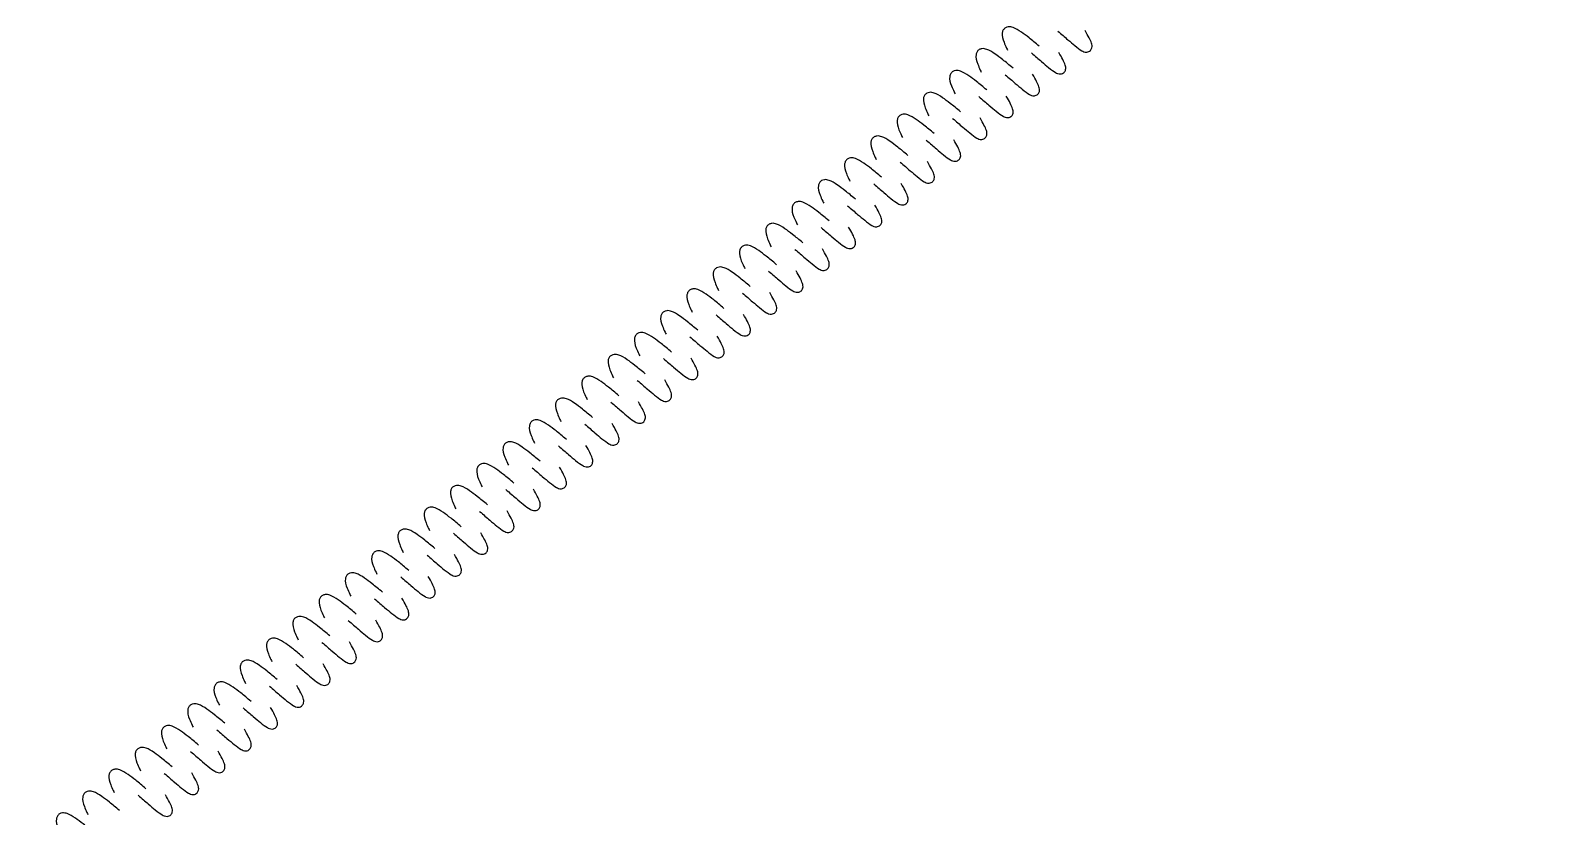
# Model space of a CAD drawing. Header units: millimetres. Extents: x 246416442 to 246896683, y 7418963194 to 7419503218.
# Drawn here: x 246844781 to 246845672, y 7419426439 to 7419426898 of the extents above; entities that cross this region are included whole.
import ezdxf

# ---------------------------------------------------------------- set-up
doc = ezdxf.new("R2010")
doc.units = ezdxf.units.MM
doc.linetypes.add('DASHED2', pattern=[9.525, 6.35, -3.175])
doc.layers.add('L-ST-SHADE-SAIL', color=5, linetype='DASHED2')
doc.layers.add('L-X-E-PLAY', color=9, linetype='Continuous')

# ---------------------------------------------------------------- blocks, each defined once
blk = doc.blocks.new('Double Skyrider - Moduplay')
at = {"layer": 'L-X-E-PLAY', "lineweight": 25}
for points, knots in [([(-132244.1, -685251.33), (-132244.36, -685249.83), (-132244.78, -685247.39), (-132245.58, -685242.78), (-132246.49, -685237.52), (-132247.26, -685234.29), (-132248.11, -685232.22), (-132249.06, -685231.01), (-132250.4, -685230.37), (-132251.83, -685230.25), (-132253.76, -685231.11), (-132254.95, -685233.39), (-132255.72, -685236.36), (-132256.31, -685239.51), (-132256.64, -685241.29)], [0, 0, 0, 0, 0.0804388, 0.15462, 0.2791519, 0.4411707, 0.489208, 0.5440015, 0.5760281, 0.6079632, 0.6645312, 0.7598557, 0.8772531, 1, 1, 1, 1]), ([(-132224.13, -685251.33), (-132224.38, -685249.83), (-132224.81, -685247.39), (-132225.6, -685242.78), (-132226.51, -685237.52), (-132227.28, -685234.29), (-132228.14, -685232.22), (-132229.08, -685231.01), (-132230.42, -685230.37), (-132231.85, -685230.25), (-132233.79, -685231.11), (-132234.97, -685233.39), (-132235.74, -685236.36), (-132236.34, -685239.51), (-132236.66, -685241.29)], [0, 0, 0, 0, 0.080439, 0.15462, 0.279152, 0.441171, 0.489208, 0.544001, 0.576028, 0.607963, 0.664531, 0.759856, 0.877253, 1, 1, 1, 1]), ([(-132204.15, -685251.33), (-132204.41, -685249.83), (-132204.83, -685247.39), (-132205.63, -685242.78), (-132206.53, -685237.52), (-132207.31, -685234.29), (-132208.16, -685232.22), (-132209.1, -685231.01), (-132210.45, -685230.37), (-132211.88, -685230.25), (-132213.81, -685231.11), (-132214.99, -685233.39), (-132215.76, -685236.36), (-132216.36, -685239.51), (-132216.68, -685241.29)], [0, 0, 0, 0, 0.080439, 0.15462, 0.279152, 0.441171, 0.489208, 0.544001, 0.576028, 0.607963, 0.664531, 0.759856, 0.877253, 1, 1, 1, 1]), ([(-132184.17, -685251.33), (-132184.43, -685249.83), (-132184.85, -685247.39), (-132185.65, -685242.78), (-132186.56, -685237.52), (-132187.33, -685234.29), (-132188.18, -685232.22), (-132189.13, -685231.01), (-132190.47, -685230.37), (-132191.9, -685230.25), (-132193.83, -685231.11), (-132195.01, -685233.39), (-132195.79, -685236.36), (-132196.38, -685239.51), (-132196.7, -685241.29)], [0, 0, 0, 0, 0.0804388, 0.15462, 0.2791519, 0.4411707, 0.489208, 0.5440015, 0.5760281, 0.6079632, 0.6645312, 0.7598557, 0.8772531, 1, 1, 1, 1]), ([(-132164.19, -685251.33), (-132164.45, -685249.83), (-132164.87, -685247.39), (-132165.67, -685242.78), (-132166.58, -685237.52), (-132167.35, -685234.29), (-132168.2, -685232.22), (-132169.15, -685231.01), (-132170.49, -685230.37), (-132171.92, -685230.25), (-132173.86, -685231.11), (-132175.04, -685233.39), (-132175.81, -685236.36), (-132176.41, -685239.51), (-132176.73, -685241.29)], [0, 0, 0, 0, 0.0804388, 0.15462, 0.2791519, 0.4411707, 0.489208, 0.5440015, 0.5760281, 0.6079632, 0.6645312, 0.7598557, 0.8772531, 1, 1, 1, 1]), ([(-132144.22, -685251.33), (-132144.48, -685249.83), (-132144.9, -685247.39), (-132145.7, -685242.78), (-132146.6, -685237.52), (-132147.38, -685234.29), (-132148.23, -685232.22), (-132149.17, -685231.01), (-132150.52, -685230.37), (-132151.94, -685230.25), (-132153.88, -685231.11), (-132155.06, -685233.39), (-132155.83, -685236.36), (-132156.43, -685239.51), (-132156.75, -685241.29)], [0, 0, 0, 0, 0.0804388, 0.15462, 0.2791519, 0.4411707, 0.489208, 0.5440015, 0.5760281, 0.6079632, 0.6645312, 0.7598557, 0.8772531, 1, 1, 1, 1]), ([(-132124.24, -685251.33), (-132124.5, -685249.83), (-132124.92, -685247.39), (-132125.72, -685242.78), (-132126.63, -685237.52), (-132127.4, -685234.29), (-132128.25, -685232.22), (-132129.2, -685231.01), (-132130.54, -685230.37), (-132131.97, -685230.25), (-132133.9, -685231.11), (-132135.08, -685233.39), (-132135.86, -685236.36), (-132136.45, -685239.51), (-132136.77, -685241.29)], [0, 0, 0, 0, 0.080439, 0.15462, 0.279152, 0.441171, 0.489208, 0.544001, 0.576028, 0.607963, 0.664531, 0.759856, 0.877253, 1, 1, 1, 1]), ([(-132104.26, -685251.33), (-132104.52, -685249.83), (-132104.94, -685247.39), (-132105.74, -685242.78), (-132106.65, -685237.52), (-132107.42, -685234.29), (-132108.27, -685232.22), (-132109.22, -685231.01), (-132110.56, -685230.37), (-132111.99, -685230.25), (-132113.92, -685231.11), (-132115.11, -685233.39), (-132115.88, -685236.36), (-132116.47, -685239.51), (-132116.8, -685241.29)], [0, 0, 0, 0, 0.080439, 0.15462, 0.279152, 0.441171, 0.489208, 0.544001, 0.576028, 0.607963, 0.664531, 0.759856, 0.877253, 1, 1, 1, 1]), ([(-132084.29, -685251.33), (-132084.54, -685249.83), (-132084.96, -685247.39), (-132085.76, -685242.78), (-132086.67, -685237.52), (-132087.44, -685234.29), (-132088.3, -685232.22), (-132089.24, -685231.01), (-132090.58, -685230.37), (-132092.01, -685230.25), (-132093.95, -685231.11), (-132095.13, -685233.39), (-132095.9, -685236.36), (-132096.5, -685239.51), (-132096.82, -685241.29)], [0, 0, 0, 0, 0.0804388, 0.15462, 0.2791519, 0.4411707, 0.489208, 0.5440015, 0.5760281, 0.6079632, 0.6645312, 0.7598557, 0.8772531, 1, 1, 1, 1]), ([(-132064.31, -685251.33), (-132064.57, -685249.83), (-132064.99, -685247.39), (-132065.79, -685242.78), (-132066.69, -685237.52), (-132067.47, -685234.29), (-132068.32, -685232.22), (-132069.26, -685231.01), (-132070.61, -685230.37), (-132072.04, -685230.25), (-132073.97, -685231.11), (-132075.15, -685233.39), (-132075.92, -685236.36), (-132076.52, -685239.51), (-132076.84, -685241.29)], [0, 0, 0, 0, 0.080439, 0.15462, 0.279152, 0.441171, 0.489208, 0.544001, 0.576028, 0.607963, 0.664531, 0.759856, 0.877253, 1, 1, 1, 1]), ([(-132044.33, -685251.33), (-132044.59, -685249.83), (-132045.01, -685247.39), (-132045.81, -685242.78), (-132046.72, -685237.52), (-132047.49, -685234.29), (-132048.34, -685232.22), (-132049.29, -685231.01), (-132050.63, -685230.37), (-132052.06, -685230.25), (-132053.99, -685231.11), (-132055.17, -685233.39), (-132055.95, -685236.36), (-132056.54, -685239.51), (-132056.86, -685241.29)], [0, 0, 0, 0, 0.080439, 0.15462, 0.279152, 0.441171, 0.489208, 0.544001, 0.576028, 0.607963, 0.664531, 0.759856, 0.877253, 1, 1, 1, 1]), ([(-132024.35, -685251.33), (-132024.61, -685249.83), (-132025.03, -685247.39), (-132025.83, -685242.78), (-132026.74, -685237.52), (-132027.51, -685234.29), (-132028.36, -685232.22), (-132029.31, -685231.01), (-132030.65, -685230.37), (-132032.08, -685230.25), (-132034.01, -685231.11), (-132035.2, -685233.39), (-132035.97, -685236.36), (-132036.57, -685239.51), (-132036.89, -685241.29)], [0, 0, 0, 0, 0.080439, 0.15462, 0.279152, 0.441171, 0.489208, 0.544001, 0.576028, 0.607963, 0.664531, 0.759856, 0.877253, 1, 1, 1, 1]), ([(-132004.38, -685251.33), (-132004.64, -685249.83), (-132005.06, -685247.39), (-132005.86, -685242.78), (-132006.76, -685237.52), (-132007.53, -685234.29), (-132008.39, -685232.22), (-132009.33, -685231.01), (-132010.67, -685230.37), (-132012.1, -685230.25), (-132014.04, -685231.11), (-132015.22, -685233.39), (-132015.99, -685236.36), (-132016.59, -685239.51), (-132016.91, -685241.29)], [0, 0, 0, 0, 0.080439, 0.15462, 0.279152, 0.441171, 0.489208, 0.544001, 0.576028, 0.607963, 0.664531, 0.759856, 0.877253, 1, 1, 1, 1]), ([(-131984.4, -685251.33), (-131984.66, -685249.83), (-131985.08, -685247.39), (-131985.88, -685242.78), (-131986.79, -685237.52), (-131987.56, -685234.29), (-131988.41, -685232.22), (-131989.36, -685231.01), (-131990.7, -685230.37), (-131992.13, -685230.25), (-131994.06, -685231.11), (-131995.24, -685233.39), (-131996.02, -685236.36), (-131996.61, -685239.51), (-131996.93, -685241.29)], [0, 0, 0, 0, 0.0804388, 0.15462, 0.2791519, 0.4411707, 0.489208, 0.5440015, 0.5760281, 0.6079632, 0.6645312, 0.7598557, 0.8772531, 1, 1, 1, 1]), ([(-131964.42, -685251.33), (-131964.68, -685249.83), (-131965.1, -685247.39), (-131965.9, -685242.78), (-131966.81, -685237.52), (-131967.58, -685234.29), (-131968.43, -685232.22), (-131969.38, -685231.01), (-131970.72, -685230.37), (-131972.15, -685230.25), (-131974.08, -685231.11), (-131975.27, -685233.39), (-131976.04, -685236.36), (-131976.63, -685239.51), (-131976.95, -685241.29)], [0, 0, 0, 0, 0.080439, 0.15462, 0.279152, 0.441171, 0.489208, 0.544001, 0.576028, 0.607963, 0.664531, 0.759856, 0.877253, 1, 1, 1, 1]), ([(-131944.45, -685251.33), (-131944.7, -685249.83), (-131945.12, -685247.39), (-131945.92, -685242.78), (-131946.83, -685237.52), (-131947.6, -685234.29), (-131948.45, -685232.22), (-131949.4, -685231.01), (-131950.74, -685230.37), (-131952.17, -685230.25), (-131954.11, -685231.11), (-131955.29, -685233.39), (-131956.06, -685236.36), (-131956.66, -685239.51), (-131956.98, -685241.29)], [0, 0, 0, 0, 0.080439, 0.15462, 0.279152, 0.441171, 0.489208, 0.544001, 0.576028, 0.607963, 0.664531, 0.759856, 0.877253, 1, 1, 1, 1]), ([(-131924.47, -685251.33), (-131924.73, -685249.83), (-131925.15, -685247.39), (-131925.95, -685242.78), (-131926.85, -685237.52), (-131927.63, -685234.29), (-131928.48, -685232.22), (-131929.42, -685231.01), (-131930.77, -685230.37), (-131932.19, -685230.25), (-131934.13, -685231.11), (-131935.31, -685233.39), (-131936.08, -685236.36), (-131936.68, -685239.51), (-131937, -685241.29)], [0, 0, 0, 0, 0.080439, 0.15462, 0.279152, 0.441171, 0.489208, 0.544001, 0.576028, 0.607963, 0.664531, 0.759856, 0.877253, 1, 1, 1, 1]), ([(-131904.49, -685251.33), (-131904.75, -685249.83), (-131905.17, -685247.39), (-131905.97, -685242.78), (-131906.88, -685237.52), (-131907.65, -685234.29), (-131908.5, -685232.22), (-131909.45, -685231.01), (-131910.79, -685230.37), (-131912.22, -685230.25), (-131914.15, -685231.11), (-131915.33, -685233.39), (-131916.11, -685236.36), (-131916.7, -685239.51), (-131917.02, -685241.29)], [0, 0, 0, 0, 0.080439, 0.15462, 0.279152, 0.441171, 0.489208, 0.544001, 0.576028, 0.607963, 0.664531, 0.759856, 0.877253, 1, 1, 1, 1]), ([(-131884.51, -685251.33), (-131884.77, -685249.83), (-131885.19, -685247.39), (-131885.99, -685242.78), (-131886.9, -685237.52), (-131887.67, -685234.29), (-131888.52, -685232.22), (-131889.47, -685231.01), (-131890.81, -685230.37), (-131892.24, -685230.25), (-131894.17, -685231.11), (-131895.36, -685233.39), (-131896.13, -685236.36), (-131896.73, -685239.51), (-131897.05, -685241.29)], [0, 0, 0, 0, 0.080439, 0.15462, 0.279152, 0.441171, 0.489208, 0.544001, 0.576028, 0.607963, 0.664531, 0.759856, 0.877253, 1, 1, 1, 1]), ([(-131864.54, -685251.33), (-131864.79, -685249.83), (-131865.22, -685247.39), (-131866.02, -685242.78), (-131866.92, -685237.52), (-131867.69, -685234.29), (-131868.55, -685232.22), (-131869.49, -685231.01), (-131870.83, -685230.37), (-131872.26, -685230.25), (-131874.2, -685231.11), (-131875.38, -685233.39), (-131876.15, -685236.36), (-131876.75, -685239.51), (-131877.07, -685241.29)], [0, 0, 0, 0, 0.080439, 0.15462, 0.279152, 0.441171, 0.489208, 0.544001, 0.576028, 0.607963, 0.664531, 0.759856, 0.877253, 1, 1, 1, 1]), ([(-131844.56, -685251.33), (-131844.82, -685249.83), (-131845.24, -685247.39), (-131846.04, -685242.78), (-131846.95, -685237.52), (-131847.72, -685234.29), (-131848.57, -685232.22), (-131849.52, -685231.01), (-131850.86, -685230.37), (-131852.29, -685230.25), (-131854.22, -685231.11), (-131855.4, -685233.39), (-131856.17, -685236.36), (-131856.77, -685239.51), (-131857.09, -685241.29)], [0, 0, 0, 0, 0.080439, 0.15462, 0.279152, 0.441171, 0.489208, 0.544001, 0.576028, 0.607963, 0.664531, 0.759856, 0.877253, 1, 1, 1, 1]), ([(-131824.58, -685251.33), (-131824.84, -685249.83), (-131825.26, -685247.39), (-131826.06, -685242.78), (-131826.97, -685237.52), (-131827.74, -685234.29), (-131828.59, -685232.22), (-131829.54, -685231.01), (-131830.88, -685230.37), (-131832.31, -685230.25), (-131834.24, -685231.11), (-131835.43, -685233.39), (-131836.2, -685236.36), (-131836.79, -685239.51), (-131837.11, -685241.29)], [0, 0, 0, 0, 0.080439, 0.15462, 0.279152, 0.441171, 0.489208, 0.544001, 0.576028, 0.607963, 0.664531, 0.759856, 0.877253, 1, 1, 1, 1]), ([(-131804.61, -685251.33), (-131804.86, -685249.83), (-131805.28, -685247.39), (-131806.08, -685242.78), (-131806.99, -685237.52), (-131807.76, -685234.29), (-131808.61, -685232.22), (-131809.56, -685231.01), (-131810.9, -685230.37), (-131812.33, -685230.25), (-131814.27, -685231.11), (-131815.45, -685233.39), (-131816.22, -685236.36), (-131816.82, -685239.51), (-131817.14, -685241.29)], [0, 0, 0, 0, 0.080439, 0.15462, 0.279152, 0.441171, 0.489208, 0.544001, 0.576028, 0.607963, 0.664531, 0.759856, 0.877253, 1, 1, 1, 1]), ([(-131784.63, -685251.33), (-131784.89, -685249.83), (-131785.31, -685247.39), (-131786.11, -685242.78), (-131787.01, -685237.52), (-131787.79, -685234.29), (-131788.64, -685232.22), (-131789.58, -685231.01), (-131790.93, -685230.37), (-131792.35, -685230.25), (-131794.29, -685231.11), (-131795.47, -685233.39), (-131796.24, -685236.36), (-131796.84, -685239.51), (-131797.16, -685241.29)], [0, 0, 0, 0, 0.080439, 0.15462, 0.279152, 0.441171, 0.489208, 0.544001, 0.576028, 0.607963, 0.664531, 0.759856, 0.877253, 1, 1, 1, 1]), ([(-131764.65, -685251.33), (-131764.91, -685249.83), (-131765.33, -685247.39), (-131766.13, -685242.78), (-131767.04, -685237.52), (-131767.81, -685234.29), (-131768.66, -685232.22), (-131769.61, -685231.01), (-131770.95, -685230.37), (-131772.38, -685230.25), (-131774.31, -685231.11), (-131775.49, -685233.39), (-131776.27, -685236.36), (-131776.86, -685239.51), (-131777.18, -685241.29)], [0, 0, 0, 0, 0.080439, 0.15462, 0.279152, 0.441171, 0.489208, 0.544001, 0.576028, 0.607963, 0.664531, 0.759856, 0.877253, 1, 1, 1, 1]), ([(-131744.67, -685251.33), (-131744.93, -685249.83), (-131745.35, -685247.39), (-131746.15, -685242.78), (-131747.06, -685237.52), (-131747.83, -685234.29), (-131748.68, -685232.22), (-131749.63, -685231.01), (-131750.97, -685230.37), (-131752.4, -685230.25), (-131754.33, -685231.11), (-131755.52, -685233.39), (-131756.29, -685236.36), (-131756.88, -685239.51), (-131757.21, -685241.29)], [0, 0, 0, 0, 0.0804388, 0.15462, 0.2791519, 0.4411707, 0.489208, 0.5440015, 0.5760281, 0.6079632, 0.6645312, 0.7598557, 0.8772531, 1, 1, 1, 1]), ([(-131724.7, -685251.33), (-131724.95, -685249.83), (-131725.38, -685247.39), (-131726.17, -685242.78), (-131727.08, -685237.52), (-131727.85, -685234.29), (-131728.71, -685232.22), (-131729.65, -685231.01), (-131730.99, -685230.37), (-131732.42, -685230.25), (-131734.36, -685231.11), (-131735.54, -685233.39), (-131736.31, -685236.36), (-131736.91, -685239.51), (-131737.23, -685241.29)], [0, 0, 0, 0, 0.0804388, 0.15462, 0.2791519, 0.4411707, 0.489208, 0.5440015, 0.5760281, 0.6079632, 0.6645312, 0.7598557, 0.8772531, 1, 1, 1, 1]), ([(-131704.72, -685251.33), (-131704.98, -685249.83), (-131705.4, -685247.39), (-131706.2, -685242.78), (-131707.1, -685237.52), (-131707.88, -685234.29), (-131708.73, -685232.22), (-131709.67, -685231.01), (-131711.02, -685230.37), (-131712.45, -685230.25), (-131714.38, -685231.11), (-131715.56, -685233.39), (-131716.33, -685236.36), (-131716.93, -685239.51), (-131717.25, -685241.29)], [0, 0, 0, 0, 0.080439, 0.15462, 0.279152, 0.441171, 0.489208, 0.544001, 0.576028, 0.607963, 0.664531, 0.759856, 0.877253, 1, 1, 1, 1]), ([(-131684.74, -685251.33), (-131685, -685249.83), (-131685.42, -685247.39), (-131686.22, -685242.78), (-131687.13, -685237.52), (-131687.9, -685234.29), (-131688.75, -685232.22), (-131689.7, -685231.01), (-131691.04, -685230.37), (-131692.47, -685230.25), (-131694.4, -685231.11), (-131695.58, -685233.39), (-131696.36, -685236.36), (-131696.95, -685239.51), (-131697.27, -685241.29)], [0, 0, 0, 0, 0.080439, 0.15462, 0.279152, 0.441171, 0.489208, 0.544001, 0.576028, 0.607963, 0.664531, 0.759856, 0.877253, 1, 1, 1, 1]), ([(-131664.77, -685251.33), (-131665.02, -685249.83), (-131665.44, -685247.39), (-131666.24, -685242.78), (-131667.15, -685237.52), (-131667.92, -685234.29), (-131668.77, -685232.22), (-131669.72, -685231.01), (-131671.06, -685230.37), (-131672.49, -685230.25), (-131674.43, -685231.11), (-131675.61, -685233.39), (-131676.38, -685236.36), (-131676.98, -685239.51), (-131677.3, -685241.29)], [0, 0, 0, 0, 0.080439, 0.15462, 0.279152, 0.441171, 0.489208, 0.544001, 0.576028, 0.607963, 0.664531, 0.759856, 0.877253, 1, 1, 1, 1]), ([(-131644.79, -685251.33), (-131645.05, -685249.83), (-131645.47, -685247.39), (-131646.27, -685242.78), (-131647.17, -685237.52), (-131647.95, -685234.29), (-131648.8, -685232.22), (-131649.74, -685231.01), (-131651.09, -685230.37), (-131652.51, -685230.25), (-131654.45, -685231.11), (-131655.63, -685233.39), (-131656.4, -685236.36), (-131657, -685239.51), (-131657.32, -685241.29)], [0, 0, 0, 0, 0.080439, 0.15462, 0.279152, 0.441171, 0.489208, 0.544001, 0.576028, 0.607963, 0.664531, 0.759856, 0.877253, 1, 1, 1, 1]), ([(-131624.81, -685251.33), (-131625.07, -685249.83), (-131625.49, -685247.39), (-131626.29, -685242.78), (-131627.2, -685237.52), (-131627.97, -685234.29), (-131628.82, -685232.22), (-131629.77, -685231.01), (-131631.11, -685230.37), (-131632.54, -685230.25), (-131634.47, -685231.11), (-131635.65, -685233.39), (-131636.43, -685236.36), (-131637.02, -685239.51), (-131637.34, -685241.29)], [0, 0, 0, 0, 0.0804388, 0.15462, 0.2791519, 0.4411707, 0.489208, 0.5440015, 0.5760281, 0.6079632, 0.6645312, 0.7598557, 0.8772531, 1, 1, 1, 1]), ([(-131604.83, -685251.33), (-131605.09, -685249.83), (-131605.51, -685247.39), (-131606.31, -685242.78), (-131607.22, -685237.52), (-131607.99, -685234.29), (-131608.84, -685232.22), (-131609.79, -685231.01), (-131611.13, -685230.37), (-131612.56, -685230.25), (-131614.49, -685231.11), (-131615.68, -685233.39), (-131616.45, -685236.36), (-131617.04, -685239.51), (-131617.37, -685241.29)], [0, 0, 0, 0, 0.080439, 0.15462, 0.279152, 0.441171, 0.489208, 0.544001, 0.576028, 0.607963, 0.664531, 0.759856, 0.877253, 1, 1, 1, 1]), ([(-131584.86, -685251.33), (-131585.11, -685249.83), (-131585.53, -685247.39), (-131586.33, -685242.78), (-131587.24, -685237.52), (-131588.01, -685234.29), (-131588.87, -685232.22), (-131589.81, -685231.01), (-131591.15, -685230.37), (-131592.58, -685230.25), (-131594.52, -685231.11), (-131595.7, -685233.39), (-131596.47, -685236.36), (-131597.07, -685239.51), (-131597.39, -685241.29)], [0, 0, 0, 0, 0.0804388, 0.15462, 0.2791519, 0.4411707, 0.489208, 0.5440015, 0.5760281, 0.6079632, 0.6645312, 0.7598557, 0.8772531, 1, 1, 1, 1]), ([(-131564.88, -685251.33), (-131565.14, -685249.83), (-131565.56, -685247.39), (-131566.36, -685242.78), (-131567.26, -685237.52), (-131568.04, -685234.29), (-131568.89, -685232.22), (-131569.83, -685231.01), (-131571.18, -685230.37), (-131572.61, -685230.25), (-131574.54, -685231.11), (-131575.72, -685233.39), (-131576.49, -685236.36), (-131577.09, -685239.51), (-131577.41, -685241.29)], [0, 0, 0, 0, 0.080439, 0.15462, 0.279152, 0.441171, 0.489208, 0.544001, 0.576028, 0.607963, 0.664531, 0.759856, 0.877253, 1, 1, 1, 1]), ([(-131544.9, -685251.33), (-131545.16, -685249.83), (-131545.58, -685247.39), (-131546.38, -685242.78), (-131547.29, -685237.52), (-131548.06, -685234.29), (-131548.91, -685232.22), (-131549.86, -685231.01), (-131551.2, -685230.37), (-131552.63, -685230.25), (-131554.56, -685231.11), (-131555.74, -685233.39), (-131556.52, -685236.36), (-131557.11, -685239.51), (-131557.43, -685241.29)], [0, 0, 0, 0, 0.080439, 0.15462, 0.279152, 0.441171, 0.489208, 0.544001, 0.576028, 0.607963, 0.664531, 0.759856, 0.877253, 1, 1, 1, 1]), ([(-132230.13, -685251.33), (-132229.87, -685252.81), (-132229.44, -685255.23), (-132228.5, -685259.84), (-132227.25, -685265.17), (-132225.83, -685269.09), (-132223.97, -685271.56), (-132221.8, -685272.44), (-132219.96, -685272.24), (-132217.56, -685270.73), (-132216.03, -685267.39), (-132214.95, -685263.63), (-132214.52, -685261.86), (-132214.42, -685261.42)], [0, 0, 0, 0, 0.079069, 0.152162, 0.275296, 0.43682, 0.531631, 0.584274, 0.641545, 0.702525, 0.876498, 0.969875, 1, 1, 1, 1]), ([(-132210.15, -685251.33), (-132209.89, -685252.81), (-132209.46, -685255.23), (-132208.53, -685259.84), (-132207.27, -685265.17), (-132205.85, -685269.09), (-132204, -685271.56), (-132201.82, -685272.44), (-132199.98, -685272.24), (-132197.58, -685270.73), (-132196.06, -685267.39), (-132194.97, -685263.63), (-132194.54, -685261.86), (-132194.44, -685261.42)], [0, 0, 0, 0, 0.079069, 0.152162, 0.275296, 0.43682, 0.531631, 0.584274, 0.641545, 0.702525, 0.876498, 0.969875, 1, 1, 1, 1]), ([(-132190.17, -685251.33), (-132189.91, -685252.81), (-132189.48, -685255.23), (-132188.55, -685259.84), (-132187.3, -685265.17), (-132185.88, -685269.09), (-132184.02, -685271.56), (-132181.85, -685272.44), (-132180, -685272.24), (-132177.6, -685270.73), (-132176.08, -685267.39), (-132175, -685263.63), (-132174.57, -685261.86), (-132174.46, -685261.42)], [0, 0, 0, 0, 0.079069, 0.152162, 0.275296, 0.43682, 0.531631, 0.584274, 0.641545, 0.702525, 0.876498, 0.969875, 1, 1, 1, 1]), ([(-132170.19, -685251.33), (-132169.94, -685252.81), (-132169.51, -685255.23), (-132168.57, -685259.84), (-132167.32, -685265.17), (-132165.9, -685269.09), (-132164.04, -685271.56), (-132161.87, -685272.44), (-132160.03, -685272.24), (-132157.63, -685270.73), (-132156.1, -685267.39), (-132155.02, -685263.63), (-132154.59, -685261.86), (-132154.48, -685261.42)], [0, 0, 0, 0, 0.0790686, 0.1521622, 0.2752956, 0.4368201, 0.5316314, 0.5842744, 0.6415454, 0.7025247, 0.8764978, 0.969875, 1, 1, 1, 1]), ([(-132150.22, -685251.33), (-132149.96, -685252.81), (-132149.53, -685255.23), (-132148.6, -685259.84), (-132147.34, -685265.17), (-132145.92, -685269.09), (-132144.06, -685271.56), (-132141.89, -685272.44), (-132140.05, -685272.24), (-132137.65, -685270.73), (-132136.12, -685267.39), (-132135.04, -685263.63), (-132134.61, -685261.86), (-132134.51, -685261.42)], [0, 0, 0, 0, 0.079069, 0.152162, 0.275296, 0.43682, 0.531631, 0.584274, 0.641545, 0.702525, 0.876498, 0.969875, 1, 1, 1, 1]), ([(-132130.24, -685251.33), (-132129.98, -685252.81), (-132129.55, -685255.23), (-132128.62, -685259.84), (-132127.37, -685265.17), (-132125.95, -685269.09), (-132124.09, -685271.56), (-132121.91, -685272.44), (-132120.07, -685272.24), (-132117.67, -685270.73), (-132116.15, -685267.39), (-132115.07, -685263.63), (-132114.63, -685261.86), (-132114.53, -685261.42)], [0, 0, 0, 0, 0.079069, 0.152162, 0.275296, 0.43682, 0.531631, 0.584274, 0.641545, 0.702525, 0.876498, 0.969875, 1, 1, 1, 1]), ([(-132110.26, -685251.33), (-132110, -685252.81), (-132109.58, -685255.23), (-132108.64, -685259.84), (-132107.39, -685265.17), (-132105.97, -685269.09), (-132104.11, -685271.56), (-132101.94, -685272.44), (-132100.09, -685272.24), (-132097.7, -685270.73), (-132096.17, -685267.39), (-132095.09, -685263.63), (-132094.66, -685261.86), (-132094.55, -685261.42)], [0, 0, 0, 0, 0.079069, 0.152162, 0.275296, 0.43682, 0.531631, 0.584274, 0.641545, 0.702525, 0.876498, 0.969875, 1, 1, 1, 1]), ([(-132090.29, -685251.33), (-132090.03, -685252.81), (-132089.6, -685255.23), (-132088.66, -685259.84), (-132087.41, -685265.17), (-132085.99, -685269.09), (-132084.13, -685271.56), (-132081.96, -685272.44), (-132080.12, -685272.24), (-132077.72, -685270.73), (-132076.19, -685267.39), (-132075.11, -685263.63), (-132074.68, -685261.86), (-132074.58, -685261.42)], [0, 0, 0, 0, 0.079069, 0.152162, 0.275296, 0.43682, 0.531631, 0.584274, 0.641545, 0.702525, 0.876498, 0.969875, 1, 1, 1, 1]), ([(-132070.31, -685251.33), (-132070.05, -685252.81), (-132069.62, -685255.23), (-132068.69, -685259.84), (-132067.43, -685265.17), (-132066.01, -685269.09), (-132064.16, -685271.56), (-132061.98, -685272.44), (-132060.14, -685272.24), (-132057.74, -685270.73), (-132056.22, -685267.39), (-132055.13, -685263.63), (-132054.7, -685261.86), (-132054.6, -685261.42)], [0, 0, 0, 0, 0.079069, 0.152162, 0.275296, 0.43682, 0.531631, 0.584274, 0.641545, 0.702525, 0.876498, 0.969875, 1, 1, 1, 1]), ([(-132050.33, -685251.33), (-132050.07, -685252.81), (-132049.64, -685255.23), (-132048.71, -685259.84), (-132047.46, -685265.17), (-132046.04, -685269.09), (-132044.18, -685271.56), (-132042, -685272.44), (-132040.16, -685272.24), (-132037.76, -685270.73), (-132036.24, -685267.39), (-132035.16, -685263.63), (-132034.73, -685261.86), (-132034.62, -685261.42)], [0, 0, 0, 0, 0.079069, 0.152162, 0.275296, 0.43682, 0.531631, 0.584274, 0.641545, 0.702525, 0.876498, 0.969875, 1, 1, 1, 1]), ([(-132030.35, -685251.33), (-132030.09, -685252.81), (-132029.67, -685255.23), (-132028.73, -685259.84), (-132027.48, -685265.17), (-132026.06, -685269.09), (-132024.2, -685271.56), (-132022.03, -685272.44), (-132020.19, -685272.24), (-132017.79, -685270.73), (-132016.26, -685267.39), (-132015.18, -685263.63), (-132014.75, -685261.86), (-132014.64, -685261.42)], [0, 0, 0, 0, 0.079069, 0.152162, 0.275296, 0.43682, 0.531631, 0.584274, 0.641545, 0.702525, 0.876498, 0.969875, 1, 1, 1, 1]), ([(-132010.38, -685251.33), (-132010.12, -685252.81), (-132009.69, -685255.23), (-132008.75, -685259.84), (-132007.5, -685265.17), (-132006.08, -685269.09), (-132004.22, -685271.56), (-132002.05, -685272.44), (-132000.21, -685272.24), (-131997.81, -685270.73), (-131996.28, -685267.39), (-131995.2, -685263.63), (-131994.77, -685261.86), (-131994.67, -685261.42)], [0, 0, 0, 0, 0.079069, 0.152162, 0.275296, 0.43682, 0.531631, 0.584274, 0.641545, 0.702525, 0.876498, 0.969875, 1, 1, 1, 1]), ([(-131990.4, -685251.33), (-131990.14, -685252.81), (-131989.71, -685255.23), (-131988.78, -685259.84), (-131987.52, -685265.17), (-131986.11, -685269.09), (-131984.25, -685271.56), (-131982.07, -685272.44), (-131980.23, -685272.24), (-131977.83, -685270.73), (-131976.31, -685267.39), (-131975.23, -685263.63), (-131974.79, -685261.86), (-131974.69, -685261.42)], [0, 0, 0, 0, 0.079069, 0.152162, 0.275296, 0.43682, 0.531631, 0.584274, 0.641545, 0.702525, 0.876498, 0.969875, 1, 1, 1, 1]), ([(-131970.42, -685251.33), (-131970.16, -685252.81), (-131969.74, -685255.23), (-131968.8, -685259.84), (-131967.55, -685265.17), (-131966.13, -685269.09), (-131964.27, -685271.56), (-131962.1, -685272.44), (-131960.25, -685272.24), (-131957.86, -685270.73), (-131956.33, -685267.39), (-131955.25, -685263.63), (-131954.82, -685261.86), (-131954.71, -685261.42)], [0, 0, 0, 0, 0.0790686, 0.1521622, 0.2752956, 0.4368201, 0.5316314, 0.5842744, 0.6415454, 0.7025247, 0.8764978, 0.969875, 1, 1, 1, 1]), ([(-131950.45, -685251.33), (-131950.19, -685252.81), (-131949.76, -685255.23), (-131948.82, -685259.84), (-131947.57, -685265.17), (-131946.15, -685269.09), (-131944.29, -685271.56), (-131942.12, -685272.44), (-131940.28, -685272.24), (-131937.88, -685270.73), (-131936.35, -685267.39), (-131935.27, -685263.63), (-131934.84, -685261.86), (-131934.74, -685261.42)], [0, 0, 0, 0, 0.0790686, 0.1521622, 0.2752956, 0.4368201, 0.5316314, 0.5842744, 0.6415454, 0.7025247, 0.8764978, 0.969875, 1, 1, 1, 1]), ([(-131930.47, -685251.33), (-131930.21, -685252.81), (-131929.78, -685255.23), (-131928.85, -685259.84), (-131927.59, -685265.17), (-131926.17, -685269.09), (-131924.31, -685271.56), (-131922.14, -685272.44), (-131920.3, -685272.24), (-131917.9, -685270.73), (-131916.37, -685267.39), (-131915.29, -685263.63), (-131914.86, -685261.86), (-131914.76, -685261.42)], [0, 0, 0, 0, 0.079069, 0.152162, 0.275296, 0.43682, 0.531631, 0.584274, 0.641545, 0.702525, 0.876498, 0.969875, 1, 1, 1, 1]), ([(-131910.49, -685251.33), (-131910.23, -685252.81), (-131909.8, -685255.23), (-131908.87, -685259.84), (-131907.62, -685265.17), (-131906.2, -685269.09), (-131904.34, -685271.56), (-131902.16, -685272.44), (-131900.32, -685272.24), (-131897.92, -685270.73), (-131896.4, -685267.39), (-131895.32, -685263.63), (-131894.89, -685261.86), (-131894.78, -685261.42)], [0, 0, 0, 0, 0.079069, 0.152162, 0.275296, 0.43682, 0.531631, 0.584274, 0.641545, 0.702525, 0.876498, 0.969875, 1, 1, 1, 1]), ([(-131890.51, -685251.33), (-131890.25, -685252.81), (-131889.83, -685255.23), (-131888.89, -685259.84), (-131887.64, -685265.17), (-131886.22, -685269.09), (-131884.36, -685271.56), (-131882.19, -685272.44), (-131880.35, -685272.24), (-131877.95, -685270.73), (-131876.42, -685267.39), (-131875.34, -685263.63), (-131874.91, -685261.86), (-131874.8, -685261.42)], [0, 0, 0, 0, 0.079069, 0.152162, 0.275296, 0.43682, 0.531631, 0.584274, 0.641545, 0.702525, 0.876498, 0.969875, 1, 1, 1, 1]), ([(-131870.54, -685251.33), (-131870.28, -685252.81), (-131869.85, -685255.23), (-131868.91, -685259.84), (-131867.66, -685265.17), (-131866.24, -685269.09), (-131864.38, -685271.56), (-131862.21, -685272.44), (-131860.37, -685272.24), (-131857.97, -685270.73), (-131856.44, -685267.39), (-131855.36, -685263.63), (-131854.93, -685261.86), (-131854.83, -685261.42)], [0, 0, 0, 0, 0.0790686, 0.1521622, 0.2752956, 0.4368201, 0.5316314, 0.5842744, 0.6415454, 0.7025247, 0.8764978, 0.969875, 1, 1, 1, 1]), ([(-131850.56, -685251.33), (-131850.3, -685252.81), (-131849.87, -685255.23), (-131848.94, -685259.84), (-131847.68, -685265.17), (-131846.27, -685269.09), (-131844.41, -685271.56), (-131842.23, -685272.44), (-131840.39, -685272.24), (-131837.99, -685270.73), (-131836.47, -685267.39), (-131835.39, -685263.63), (-131834.95, -685261.86), (-131834.85, -685261.42)], [0, 0, 0, 0, 0.0790686, 0.1521622, 0.2752956, 0.4368201, 0.5316314, 0.5842744, 0.6415454, 0.7025247, 0.8764978, 0.969875, 1, 1, 1, 1]), ([(-131830.58, -685251.33), (-131830.32, -685252.81), (-131829.9, -685255.23), (-131828.96, -685259.84), (-131827.71, -685265.17), (-131826.29, -685269.09), (-131824.43, -685271.56), (-131822.26, -685272.44), (-131820.41, -685272.24), (-131818.01, -685270.73), (-131816.49, -685267.39), (-131815.41, -685263.63), (-131814.98, -685261.86), (-131814.87, -685261.42)], [0, 0, 0, 0, 0.079069, 0.152162, 0.275296, 0.43682, 0.531631, 0.584274, 0.641545, 0.702525, 0.876498, 0.969875, 1, 1, 1, 1]), ([(-131810.61, -685251.33), (-131810.35, -685252.81), (-131809.92, -685255.23), (-131808.98, -685259.84), (-131807.73, -685265.17), (-131806.31, -685269.09), (-131804.45, -685271.56), (-131802.28, -685272.44), (-131800.44, -685272.24), (-131798.04, -685270.73), (-131796.51, -685267.39), (-131795.43, -685263.63), (-131795, -685261.86), (-131794.9, -685261.42)], [0, 0, 0, 0, 0.079069, 0.152162, 0.275296, 0.43682, 0.531631, 0.584274, 0.641545, 0.702525, 0.876498, 0.969875, 1, 1, 1, 1]), ([(-131790.63, -685251.33), (-131790.37, -685252.81), (-131789.94, -685255.23), (-131789.01, -685259.84), (-131787.75, -685265.17), (-131786.33, -685269.09), (-131784.47, -685271.56), (-131782.3, -685272.44), (-131780.46, -685272.24), (-131778.06, -685270.73), (-131776.53, -685267.39), (-131775.45, -685263.63), (-131775.02, -685261.86), (-131774.92, -685261.42)], [0, 0, 0, 0, 0.079069, 0.152162, 0.275296, 0.43682, 0.531631, 0.584274, 0.641545, 0.702525, 0.876498, 0.969875, 1, 1, 1, 1]), ([(-131770.65, -685251.33), (-131770.39, -685252.81), (-131769.96, -685255.23), (-131769.03, -685259.84), (-131767.78, -685265.17), (-131766.36, -685269.09), (-131764.5, -685271.56), (-131762.32, -685272.44), (-131760.48, -685272.24), (-131758.08, -685270.73), (-131756.56, -685267.39), (-131755.48, -685263.63), (-131755.05, -685261.86), (-131754.94, -685261.42)], [0, 0, 0, 0, 0.079069, 0.152162, 0.275296, 0.43682, 0.531631, 0.584274, 0.641545, 0.702525, 0.876498, 0.969875, 1, 1, 1, 1]), ([(-131750.67, -685251.33), (-131750.41, -685252.81), (-131749.99, -685255.23), (-131749.05, -685259.84), (-131747.8, -685265.17), (-131746.38, -685269.09), (-131744.52, -685271.56), (-131742.35, -685272.44), (-131740.5, -685272.24), (-131738.11, -685270.73), (-131736.58, -685267.39), (-131735.5, -685263.63), (-131735.07, -685261.86), (-131734.96, -685261.42)], [0, 0, 0, 0, 0.079069, 0.152162, 0.275296, 0.43682, 0.531631, 0.584274, 0.641545, 0.702525, 0.876498, 0.969875, 1, 1, 1, 1]), ([(-131730.7, -685251.33), (-131730.44, -685252.81), (-131730.01, -685255.23), (-131729.07, -685259.84), (-131727.82, -685265.17), (-131726.4, -685269.09), (-131724.54, -685271.56), (-131722.37, -685272.44), (-131720.53, -685272.24), (-131718.13, -685270.73), (-131716.6, -685267.39), (-131715.52, -685263.63), (-131715.09, -685261.86), (-131714.99, -685261.42)], [0, 0, 0, 0, 0.079069, 0.152162, 0.275296, 0.43682, 0.531631, 0.584274, 0.641545, 0.702525, 0.876498, 0.969875, 1, 1, 1, 1]), ([(-131710.72, -685251.33), (-131710.46, -685252.81), (-131710.03, -685255.23), (-131709.1, -685259.84), (-131707.84, -685265.17), (-131706.43, -685269.09), (-131704.57, -685271.56), (-131702.39, -685272.44), (-131700.55, -685272.24), (-131698.15, -685270.73), (-131696.63, -685267.39), (-131695.54, -685263.63), (-131695.11, -685261.86), (-131695.01, -685261.42)], [0, 0, 0, 0, 0.0790686, 0.1521622, 0.2752956, 0.4368201, 0.5316314, 0.5842744, 0.6415454, 0.7025247, 0.8764978, 0.969875, 1, 1, 1, 1]), ([(-131690.74, -685251.33), (-131690.48, -685252.81), (-131690.05, -685255.23), (-131689.12, -685259.84), (-131687.87, -685265.17), (-131686.45, -685269.09), (-131684.59, -685271.56), (-131682.42, -685272.44), (-131680.57, -685272.24), (-131678.17, -685270.73), (-131676.65, -685267.39), (-131675.57, -685263.63), (-131675.14, -685261.86), (-131675.03, -685261.42)], [0, 0, 0, 0, 0.0790686, 0.1521622, 0.2752956, 0.4368201, 0.5316314, 0.5842744, 0.6415454, 0.7025247, 0.8764978, 0.969875, 1, 1, 1, 1]), ([(-131670.76, -685251.33), (-131670.51, -685252.81), (-131670.08, -685255.23), (-131669.14, -685259.84), (-131667.89, -685265.17), (-131666.47, -685269.09), (-131664.61, -685271.56), (-131662.44, -685272.44), (-131660.6, -685272.24), (-131658.2, -685270.73), (-131656.67, -685267.39), (-131655.59, -685263.63), (-131655.16, -685261.86), (-131655.05, -685261.42)], [0, 0, 0, 0, 0.079069, 0.152162, 0.275296, 0.43682, 0.531631, 0.584274, 0.641545, 0.702525, 0.876498, 0.969875, 1, 1, 1, 1]), ([(-131650.79, -685251.33), (-131650.53, -685252.81), (-131650.1, -685255.23), (-131649.17, -685259.84), (-131647.91, -685265.17), (-131646.49, -685269.09), (-131644.63, -685271.56), (-131642.46, -685272.44), (-131640.62, -685272.24), (-131638.22, -685270.73), (-131636.69, -685267.39), (-131635.61, -685263.63), (-131635.18, -685261.86), (-131635.08, -685261.42)], [0, 0, 0, 0, 0.079069, 0.152162, 0.275296, 0.43682, 0.531631, 0.584274, 0.641545, 0.702525, 0.876498, 0.969875, 1, 1, 1, 1]), ([(-131630.81, -685251.33), (-131630.55, -685252.81), (-131630.12, -685255.23), (-131629.19, -685259.84), (-131627.94, -685265.17), (-131626.52, -685269.09), (-131624.66, -685271.56), (-131622.48, -685272.44), (-131620.64, -685272.24), (-131618.24, -685270.73), (-131616.72, -685267.39), (-131615.64, -685263.63), (-131615.2, -685261.86), (-131615.1, -685261.42)], [0, 0, 0, 0, 0.079069, 0.152162, 0.275296, 0.43682, 0.531631, 0.584274, 0.641545, 0.702525, 0.876498, 0.969875, 1, 1, 1, 1]), ([(-131610.83, -685251.33), (-131610.57, -685252.81), (-131610.15, -685255.23), (-131609.21, -685259.84), (-131607.96, -685265.17), (-131606.54, -685269.09), (-131604.68, -685271.56), (-131602.51, -685272.44), (-131600.66, -685272.24), (-131598.27, -685270.73), (-131596.74, -685267.39), (-131595.66, -685263.63), (-131595.23, -685261.86), (-131595.12, -685261.42)], [0, 0, 0, 0, 0.079069, 0.152162, 0.275296, 0.43682, 0.531631, 0.584274, 0.641545, 0.702525, 0.876498, 0.969875, 1, 1, 1, 1]), ([(-131590.86, -685251.33), (-131590.6, -685252.81), (-131590.17, -685255.23), (-131589.23, -685259.84), (-131587.98, -685265.17), (-131586.56, -685269.09), (-131584.7, -685271.56), (-131582.53, -685272.44), (-131580.69, -685272.24), (-131578.29, -685270.73), (-131576.76, -685267.39), (-131575.68, -685263.63), (-131575.25, -685261.86), (-131575.15, -685261.42)], [0, 0, 0, 0, 0.079069, 0.152162, 0.275296, 0.43682, 0.531631, 0.584274, 0.641545, 0.702525, 0.876498, 0.969875, 1, 1, 1, 1]), ([(-131570.88, -685251.33), (-131570.62, -685252.81), (-131570.19, -685255.23), (-131569.26, -685259.84), (-131568, -685265.17), (-131566.58, -685269.09), (-131564.73, -685271.56), (-131562.55, -685272.44), (-131560.71, -685272.24), (-131558.31, -685270.73), (-131556.79, -685267.39), (-131555.7, -685263.63), (-131555.27, -685261.86), (-131555.17, -685261.42)], [0, 0, 0, 0, 0.079069, 0.152162, 0.275296, 0.43682, 0.531631, 0.584274, 0.641545, 0.702525, 0.876498, 0.969875, 1, 1, 1, 1]), ([(-131550.9, -685251.33), (-131550.64, -685252.81), (-131550.21, -685255.23), (-131549.28, -685259.84), (-131548.03, -685265.17), (-131546.61, -685269.09), (-131544.75, -685271.56), (-131542.57, -685272.44), (-131540.73, -685272.24), (-131538.33, -685270.73), (-131536.81, -685267.39), (-131535.73, -685263.63), (-131535.3, -685261.86), (-131535.19, -685261.42)], [0, 0, 0, 0, 0.079069, 0.152162, 0.275296, 0.43682, 0.531631, 0.584274, 0.641545, 0.702525, 0.876498, 0.969875, 1, 1, 1, 1]), ([(-131530.92, -685251.33), (-131530.66, -685252.81), (-131530.24, -685255.23), (-131529.3, -685259.84), (-131528.05, -685265.17), (-131526.63, -685269.09), (-131524.77, -685271.56), (-131522.6, -685272.44), (-131520.76, -685272.24), (-131518.36, -685270.73), (-131516.83, -685267.39), (-131515.75, -685263.63), (-131515.32, -685261.86), (-131515.21, -685261.42)], [0, 0, 0, 0, 0.079069, 0.152162, 0.275296, 0.43682, 0.531631, 0.584274, 0.641545, 0.702525, 0.876498, 0.969875, 1, 1, 1, 1]), ([(-131510.95, -685251.33), (-131510.69, -685252.81), (-131510.26, -685255.23), (-131509.32, -685259.84), (-131508.07, -685265.17), (-131506.65, -685269.09), (-131504.79, -685271.56), (-131502.62, -685272.44), (-131500.78, -685272.24), (-131498.38, -685270.73), (-131496.85, -685267.39), (-131495.77, -685263.63), (-131495.34, -685261.86), (-131495.24, -685261.42)], [0, 0, 0, 0, 0.079069, 0.152162, 0.275296, 0.43682, 0.531631, 0.584274, 0.641545, 0.702525, 0.876498, 0.969875, 1, 1, 1, 1])]:
    blk.add_open_spline(points, degree=3, knots=knots, dxfattribs=at)

msp = doc.modelspace()

# ---------------------------------------------------------------- linework, layer by layer
at = {"layer": 'L-ST-SHADE-SAIL', "ltscale": 0.5, "const_width": 100, "flags": 128}
msp.add_lwpolyline([(246850735.58, 7419425138.63, -0.185051), (246846025.41, 7419430861.98, -0.142515), (246837462.68, 7419424554.69, -0.100603), (246846264.81, 7419419399.07, -0.197368), (246850735.58, 7419425138.63, 24.185164)], format="xyb", dxfattribs=at)

# ---------------------------------------------------------------- block references
at = {"layer": 'L-X-E-PLAY', "rotation": 219.7286644497561}
msp.add_blockref('Double Skyrider - Moduplay', (247181655.64, 7418815360.82), dxfattribs=at)

doc.saveas('drawing.dxf')
